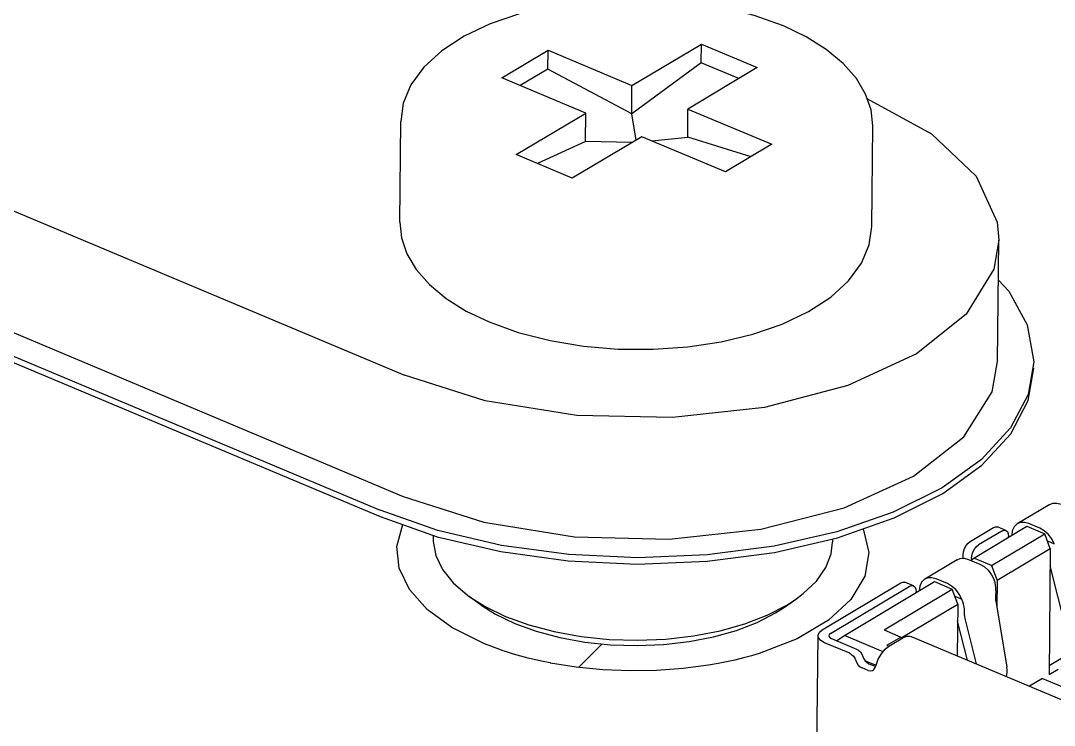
# Model space of a CAD drawing. Header units: millimetres. Extents: x 0 to 841, y 0 to 594.
# Drawn here: x 744.87 to 751.98, y 458.58 to 463.43 of the extents above; entities that cross this region are included whole.
import ezdxf

# ---------------------------------------------------------------- set-up
doc = ezdxf.new("R2010")
doc.units = ezdxf.units.MM
doc.header["$LTSCALE"] = 46.255
doc.layers.get('0').update_dxf_attribs({"linetype": 'CONTINUOUS'})
doc.layers.add('ASSEM_MEM', color=7, linetype='CONTINUOUS')

msp = doc.modelspace()

# ---------------------------------------------------------------- linework, layer by layer
at = {"color": 7, "linetype": 'CONTINUOUS'}
for p, q in [((749.0749, 462.9882), (749.5526, 463.274)), ((749.5514, 463.1441), (749.5526, 463.274)), ((749.5526, 463.274), (749.938, 463.112)), ((748.1782, 463.0407), (748.4968, 463.2312)), ((748.4956, 463.1013), (748.4968, 463.2312)), ((748.4968, 463.2312), (749.0749, 462.9882)), ((748.4956, 463.1013), (748.3051, 462.9874)), ((749.073, 462.7934), (748.4956, 463.1013)), ((749.5514, 463.1441), (749.073, 462.7934)), ((749.938, 463.112), (749.4602, 462.8263)), ((749.81, 463.0354), (749.5514, 463.1441)), ((748.7563, 462.7977), (748.1782, 463.0407)), ((749.073, 462.7934), (749.0749, 462.9882)), ((750.721, 462.8197), (750.6838, 462.9292)), ((743.1527, 462.8238), (747.5076, 460.9934)), ((749.4584, 462.6314), (749.4602, 462.8263)), ((749.4602, 462.8263), (750.0383, 462.5833)), ((750.7324, 462.7103), (750.721, 462.8197)), ((748.2785, 462.5119), (748.7563, 462.7977)), ((748.7545, 462.6029), (748.7563, 462.7977)), ((749.1034, 462.6128), (749.073, 462.7934)), ((747.4761, 462.0477), (747.4826, 462.7405)), ((750.726, 462.0176), (750.7324, 462.7103)), ((749.1417, 462.6357), (748.6639, 462.3499)), ((749.7198, 462.3928), (749.1417, 462.6357)), ((749.2118, 462.6063), (749.4584, 462.6314)), ((749.8945, 462.4973), (749.4584, 462.6314)), ((748.7545, 462.6029), (748.425, 462.4504)), ((749.0755, 462.5961), (748.7545, 462.6029)), ((750.0383, 462.5833), (749.7198, 462.3928)), ((748.6639, 462.3499), (748.2785, 462.5119)), ((743.145, 461.9881), (747.4999, 460.1578)), ((742.9857, 461.8929), (747.3406, 460.0625)), ((751.5924, 461.0872), (751.6001, 461.9228)), ((742.9853, 461.8496), (747.3402, 460.0192)), ((749.3537, 460.7005), (748.6959, 460.7151)), ((747.4999, 460.1578), (748.0544, 459.9803)), ((747.7376, 459.9231), (747.3406, 460.0625)), ((747.3402, 460.0192), (747.7347, 459.8805)), ((748.176, 459.8202), (747.7376, 459.9231)), ((747.7347, 459.8805), (748.1715, 459.7776)), ((748.1715, 459.7776), (748.6359, 459.7141))]:
    msp.add_line(p, q, dxfattribs=at)
for points in [[(750.1177, 463.3987), (749.9162, 463.4711), (749.6975, 463.5268), (749.4667, 463.5649), (749.2285, 463.5849), (748.9879, 463.5866), (748.7498, 463.5699), (748.5192, 463.535), (748.3008, 463.4825), (748.0993, 463.413), (747.9192, 463.3274), (747.7651, 463.227), (747.6418, 463.1141), (747.5533, 462.9929), (747.5006, 462.8673), (747.4826, 462.7405)], [(750.6838, 462.9292), (750.6198, 463.0372), (750.5287, 463.1409), (750.4126, 463.2371), (750.2745, 463.3234), (750.1177, 463.3987)], [(750.6929, 462.8986), (751.1383, 462.6559), (751.444, 462.3647), (751.5891, 462.0461), (751.6001, 461.9226)], [(747.4761, 462.0477), (747.4876, 461.9383), (747.5247, 461.8288), (747.5888, 461.7208), (747.6799, 461.6171), (747.796, 461.5209), (747.934, 461.4346), (748.0908, 461.3593)], [(748.0908, 461.3593), (748.2923, 461.2869), (748.511, 461.2313), (748.7418, 461.1932), (748.98, 461.1731), (749.2207, 461.1715), (749.4587, 461.1882), (749.6893, 461.223), (749.9077, 461.2755), (750.1092, 461.345), (750.2893, 461.4306), (750.4434, 461.531), (750.5667, 461.6439), (750.6552, 461.7651), (750.7079, 461.8907), (750.726, 462.0176)], [(751.6001, 461.9226), (751.5659, 461.7227), (751.3763, 461.4131), (751.0334, 461.1399), (750.5607, 460.9212), (749.9879, 460.7711), (749.3537, 460.7005)], [(751.5976, 461.6485), (751.6699, 461.5719), (751.7969, 461.3408), (751.8424, 461.0848)], [(748.0544, 459.9803), (748.6796, 459.8802), (749.3306, 459.8642), (749.9616, 459.9321), (750.5365, 460.0798), (751.0132, 460.2968), (751.3602, 460.5684), (751.5548, 460.8773), (751.5924, 461.0869)], [(751.8424, 461.0848), (751.8034, 460.8607), (751.6817, 460.6291), (751.4816, 460.4128), (751.2096, 460.218), (750.874, 460.0504), (750.485, 459.9148), (750.0537, 459.8152), (749.5926, 459.7546), (749.1151, 459.735), (748.6405, 459.757), (748.176, 459.8202)], [(750.0558, 459.7724), (750.4894, 459.8729), (750.8793, 460.0095), (751.2143, 460.1778), (751.4848, 460.3727), (751.6832, 460.5884), (751.8034, 460.8187), (751.842, 461.0415)], [(748.6959, 460.7151), (748.0644, 460.8154), (747.5076, 460.9934)], [(748.6359, 459.7141), (749.1118, 459.6917), (749.5919, 459.7113), (750.0558, 459.7724)]]:
    msp.add_lwpolyline(points, dxfattribs=at)
at = {"layer": 'ASSEM_MEM', "color": 7, "linetype": 'CONTINUOUS'}
for p, q in [((751.9511, 460.1032), (751.7281, 459.9698)), ((751.9511, 460.1032), (751.9715, 460.1112)), ((751.8834, 459.9386), (751.8063, 459.971)), ((751.404, 459.8481), (751.5633, 459.9433)), ((751.4277, 459.7327), (751.794, 459.9518)), ((751.6211, 459.919), (751.4618, 459.8238)), ((751.551, 459.6809), (751.9173, 459.9)), ((751.6495, 459.9232), (751.5917, 459.9475)), ((751.794, 459.9518), (751.9173, 459.9)), ((751.913, 459.9217), (751.8834, 459.9386)), ((751.941, 459.8969), (751.913, 459.9217)), ((751.955, 459.7972), (751.9173, 459.9)), ((747.7061, 459.8906), (747.7059, 459.8675)), ((750.456, 459.8652), (750.4558, 459.842)), ((751.6682, 459.8766), (751.6683, 459.8827)), ((751.935, 459.8516), (751.9829, 459.8315)), ((751.955, 459.7972), (751.5887, 459.5781)), ((751.955, 459.7972), (751.947, 458.9312)), ((751.314, 459.7221), (751.0911, 459.5887)), ((751.314, 459.7221), (751.3344, 459.7302)), ((751.3554, 459.7311), (751.3556, 459.7545)), ((751.3922, 459.7233), (751.4693, 459.6909)), ((751.4059, 459.7175), (751.4277, 459.7327)), ((751.4134, 459.7303), (751.4159, 459.7514)), ((751.4134, 459.7303), (751.4134, 459.7227)), ((751.551, 459.6809), (751.4277, 459.7327)), ((751.551, 459.6809), (751.5887, 459.5781)), ((752.059, 459.2623), (751.954, 459.6802)), ((750.3847, 459.2384), (750.9262, 459.5623)), ((750.5374, 459.2002), (751.1569, 459.5708)), ((751.0125, 459.5422), (750.9547, 459.5665)), ((751.1569, 459.5708), (751.2803, 459.5189)), ((751.2463, 459.5575), (751.1693, 459.5899)), ((751.276, 459.5407), (751.2463, 459.5575)), ((751.5887, 459.5781), (751.587, 459.3911)), ((750.4425, 459.2141), (750.984, 459.538)), ((750.8104, 459.2379), (751.2803, 459.5189)), ((751.0312, 459.4955), (751.0312, 459.5016)), ((751.304, 459.5158), (751.276, 459.5407)), ((751.318, 459.4161), (751.2803, 459.5189)), ((751.581, 459.5108), (751.5788, 459.4664)), ((748.0358, 459.4097), (747.9547, 459.4681)), ((750.1175, 459.3904), (750.1997, 459.4473)), ((750.9294, 459.1837), (751.318, 459.4161)), ((751.298, 459.4706), (751.3459, 459.4505)), ((751.318, 459.4161), (751.3147, 459.0586)), ((751.5815, 459.4243), (751.6556, 458.9808)), ((749.851, 459.2798), (750.0052, 459.3393)), ((751.3648, 459.3384), (751.3634, 459.3806)), ((751.3848, 459.0291), (751.3169, 459.2991)), ((751.3707, 459.2982), (751.4447, 459.004)), ((750.3438, 457.8771), (750.3561, 459.1991)), ((750.4843, 459.1656), (750.5374, 459.2002)), ((750.8036, 459.0883), (750.5374, 459.2002)), ((750.8104, 459.2379), (750.926, 459.1893)), ((750.8305, 459.1322), (750.926, 459.1893)), ((750.926, 459.1893), (750.9306, 459.1794)), ((750.9969, 459.1921), (752.2495, 458.6657)), ((748.7076, 458.9798), (748.8701, 459.1422)), ((750.5739, 459.0778), (750.4015, 459.1503)), ((750.4492, 459.1789), (750.6217, 459.1064)), ((750.4843, 459.1656), (750.4844, 459.1641)), ((750.8305, 459.1322), (750.8444, 459.1263)), ((750.8445, 459.1266), (750.94, 459.1838)), ((752.0906, 459.076), (751.9476, 458.9904)), ((748.5143, 459.0103), (748.5111, 459.0109)), ((750.7015, 458.959), (750.6591, 458.9768)), ((750.6803, 459.0263), (750.7555, 458.9947)), ((750.7068, 459.0054), (750.7492, 458.9876)), ((750.7527, 458.9868), (750.7492, 458.9876)), ((750.7499, 458.9794), (750.7562, 458.9963)), ((751.9008, 458.9036), (751.8111, 458.85)), ((751.9008, 458.9036), (752.1706, 458.7902)), ((751.947, 458.9312), (752.0091, 458.9684))]:
    msp.add_line(p, q, dxfattribs=at)
for points in [[(751.9715, 460.1112), (751.9997, 460.1124), (752.0293, 460.1043)], [(751.7281, 459.9698), (751.7242, 459.9673), (751.7055, 459.9479), (751.6936, 459.9213), (751.6895, 459.8897)], [(751.8063, 459.971), (751.7766, 459.9791), (751.7485, 459.9779), (751.7281, 459.9698)], [(748.0448, 459.149), (747.8357, 459.2542), (747.6647, 459.3788), (747.542, 459.5166), (747.4718, 459.6631), (747.4565, 459.8131), (747.4976, 459.9638)], [(750.6658, 459.9346), (750.7047, 459.7713), (750.6773, 459.6078), (750.5825, 459.4482), (750.4274, 459.3045), (750.2132, 459.1778), (749.9514, 459.0762)], [(751.5633, 459.9433), (751.5778, 459.949), (751.5917, 459.9475)], [(751.6211, 459.919), (751.6356, 459.9247), (751.6496, 459.9232)], [(751.6496, 459.9232), (751.6596, 459.9153), (751.6662, 459.9011), (751.6683, 459.8827)], [(747.7059, 459.8675), (747.7063, 459.8483), (747.7248, 459.7505), (747.771, 459.6548), (747.8438, 459.5632), (747.9418, 459.4776), (747.9547, 459.4681)], [(750.1997, 459.4473), (750.2546, 459.4884), (750.3445, 459.575), (750.4088, 459.6672), (750.446, 459.7633), (750.4558, 459.842)], [(751.3556, 459.7545), (751.3581, 459.7757), (751.3651, 459.7981), (751.3759, 459.819), (751.3894, 459.8363), (751.404, 459.8481)], [(751.9829, 459.8315), (751.965, 459.8659), (751.941, 459.8969)], [(751.4159, 459.7514), (751.4229, 459.7738), (751.4337, 459.7947), (751.4473, 459.812), (751.4618, 459.8238)], [(751.3344, 459.7302), (751.3626, 459.7314), (751.3922, 459.7233)], [(751.4693, 459.6909), (751.499, 459.674), (751.527, 459.6491), (751.5509, 459.6182), (751.5688, 459.5838)], [(750.9262, 459.5623), (750.9408, 459.5679), (750.9547, 459.5665)], [(750.984, 459.538), (750.9986, 459.5436), (751.0125, 459.5422)], [(751.0911, 459.5888), (751.0871, 459.5862), (751.0684, 459.5669), (751.0566, 459.5402), (751.0524, 459.5086)], [(751.1693, 459.5899), (751.1396, 459.598), (751.1114, 459.5968), (751.0911, 459.5888)], [(751.0125, 459.5422), (751.0225, 459.5343), (751.0291, 459.52), (751.0312, 459.5016)], [(751.3459, 459.4505), (751.3279, 459.4848), (751.304, 459.5158)], [(747.9547, 459.4681), (748.063, 459.3996), (748.2049, 459.3308)], [(748.0358, 459.4096), (748.1362, 459.3461), (748.2678, 459.2824)], [(750.0052, 459.3393), (750.1407, 459.4093), (750.1997, 459.4473)], [(748.2049, 459.3308), (748.3647, 459.2728), (748.539, 459.2266), (748.7243, 459.1932), (748.9169, 459.1732), (749.1129, 459.1671), (749.3082, 459.175), (749.4989, 459.1968), (749.681, 459.2319), (749.851, 459.2798)], [(748.2678, 459.2824), (748.4159, 459.2285), (748.5776, 459.1857), (748.7495, 459.1547), (748.9281, 459.1362), (749.1098, 459.1305), (749.2909, 459.1379), (749.4677, 459.1581), (749.6366, 459.1906), (749.7942, 459.235), (749.9372, 459.2902), (750.0628, 459.3551), (750.1175, 459.3904)], [(750.3561, 459.199), (750.3563, 459.2027), (750.365, 459.2219), (750.3847, 459.2384)], [(750.4015, 459.1503), (750.3758, 459.165), (750.36, 459.1831), (750.3561, 459.199)], [(750.4425, 459.2141), (750.4334, 459.2057), (750.4311, 459.1984)], [(750.4311, 459.1984), (750.4313, 459.1959), (750.4371, 459.1863), (750.4492, 459.1789)], [(750.94, 459.1838), (750.9645, 459.1941), (750.9876, 459.1949), (750.9969, 459.1921)], [(748.21, 459.0879), (748.1814, 459.0974), (748.1533, 459.1071), (748.1255, 459.1172), (748.0982, 459.1275), (748.0713, 459.1381), (748.0448, 459.149)], [(750.7562, 458.9963), (750.7709, 459.0365), (750.792, 459.0741), (750.8174, 459.1051), (750.8445, 459.1266)], [(748.5111, 459.0109), (748.4636, 459.0206), (748.4115, 459.0322), (748.3602, 459.0446), (748.3098, 459.058), (748.2603, 459.0722), (748.21, 459.0879)], [(749.9514, 459.0762), (749.8981, 459.0603), (749.8436, 459.0455), (749.7828, 459.0306), (749.7261, 459.018), (749.6684, 459.0066), (749.6027, 458.9951)], [(750.5739, 459.0778), (750.5873, 459.0699), (750.5997, 459.058), (750.6098, 459.0433), (750.6232, 459.0113)], [(750.6217, 459.1064), (750.6351, 459.0985), (750.6475, 459.0866), (750.6576, 459.0718), (750.671, 459.0399)], [(749.6027, 458.9951), (749.4279, 458.972), (749.2432, 458.9585), (749.062, 458.9557), (748.8753, 458.9634), (748.6914, 458.9818), (748.5143, 459.0103)], [(750.6232, 459.0113), (750.6333, 458.9965), (750.6457, 458.9846), (750.6591, 458.9768)], [(750.671, 459.0399), (750.6811, 459.0251), (750.6935, 459.0132), (750.7068, 459.0054)], [(750.7333, 458.9598), (750.741, 458.9661), (750.7499, 458.9794)], [(750.7015, 458.959), (750.716, 458.9555), (750.7296, 458.9579), (750.7333, 458.9598)]]:
    msp.add_lwpolyline(points, dxfattribs=at)
for centre, major_axis, ratio, start_param, end_param in [((751.4654, 459.5594), (-0.0692, 0.1332), 0.696815, -2.268249, -1.74465), ((751.2478, 459.4292), (-0.0837, 0.1246), 0.64098, -2.343464, -1.819866), ((751.7137, 459.4097), (-0.0808, 0.1554), 0.696815, 0.873344, 1.135143), ((751.4997, 459.2817), (-0.0976, 0.1454), 0.64098, 0.798128, 1.059928), ((751.5422, 458.9933), (-0.0692, 0.1332), 0.696815, -2.493922, -2.00645)]:
    msp.add_ellipse(centre, major_axis=major_axis, ratio=ratio, start_param=start_param, end_param=end_param, dxfattribs=at)

doc.saveas('drawing.dxf')
